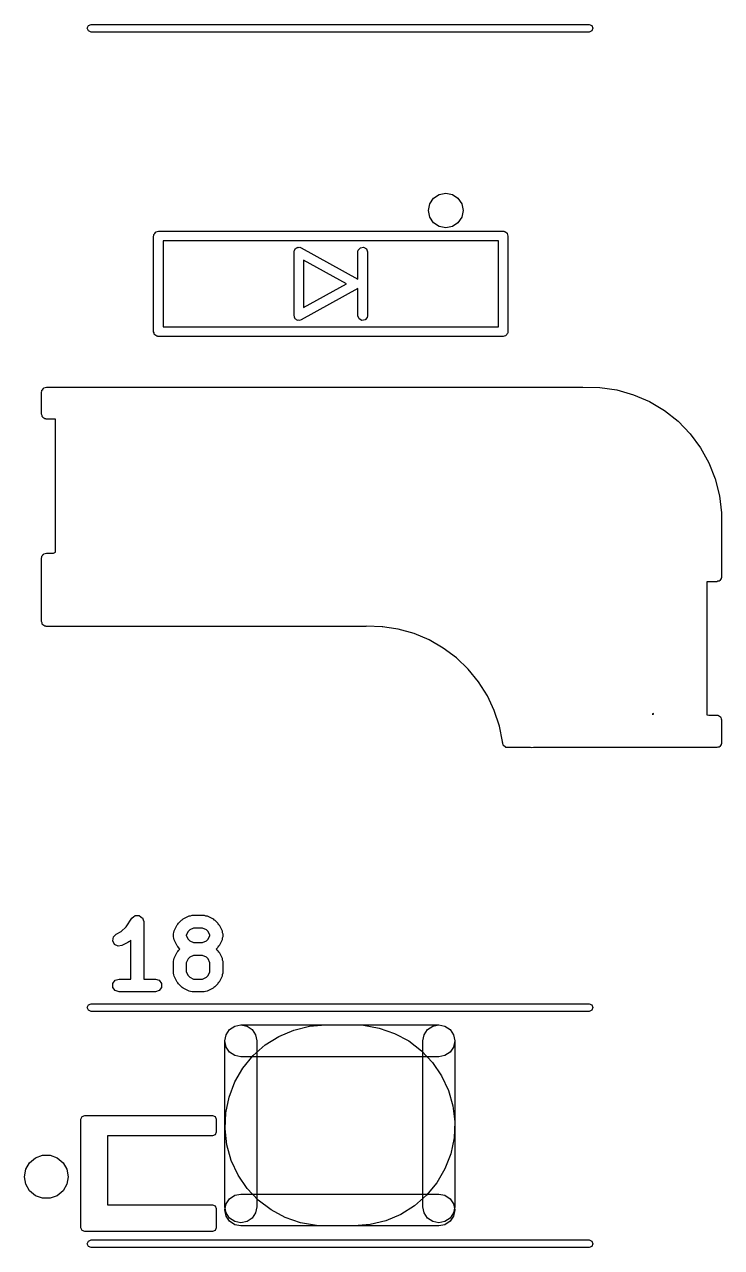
# Model space of a CAD drawing. Extents: x 66 to 223, y -169 to -36.
# Drawn here: x 171.12 to 182.04, y -114.17 to -94.99 of the extents above; entities that cross this region are included whole.
import ezdxf

# ---------------------------------------------------------------- set-up
doc = ezdxf.new("R2010")
doc.units = 0
doc.layers.add('BLACK', color=7, linetype='CONTINUOUS')

msp = doc.modelspace()

# ---------------------------------------------------------------- linework, layer by layer
at = {"layer": 'BLACK', "linetype": 'CONTINUOUS'}
for p, q in [((172.101, -95.0547), (172.119, -95.0123)), ((172.119, -95.0971), (172.101, -95.0547)), ((172.119, -95.0123), (172.161, -94.9947)), ((172.161, -94.9947), (179.961, -94.9947)), ((179.961, -94.9947), (180.003, -95.0123)), ((180.003, -95.0123), (180.021, -95.0547)), ((180.021, -95.0547), (180.003, -95.0971)), ((172.161, -95.1147), (172.119, -95.0971)), ((179.961, -95.1147), (172.161, -95.1147)), ((180.003, -95.0971), (179.961, -95.1147)), ((177.465, -97.8063), (177.524, -97.718)), ((177.524, -97.718), (177.612, -97.659)), ((177.612, -97.659), (177.716, -97.6383)), ((177.716, -97.6383), (177.82, -97.659)), ((177.82, -97.659), (177.908, -97.718)), ((177.908, -97.718), (177.967, -97.8063)), ((177.444, -97.9104), (177.465, -97.8063)), ((177.465, -98.0145), (177.444, -97.9104)), ((177.967, -97.8063), (177.988, -97.9104)), ((177.988, -97.9104), (177.967, -98.0145)), ((177.524, -98.1028), (177.465, -98.0145)), ((177.612, -98.1618), (177.524, -98.1028)), ((177.908, -98.1028), (177.82, -98.1618)), ((177.967, -98.0145), (177.908, -98.1028)), ((173.141, -98.3104), (173.143, -98.3007)), ((173.141, -99.8104), (173.141, -98.3104)), ((173.142, -98.2974), (173.144, -98.2945)), ((173.143, -98.3007), (173.142, -98.2974)), ((173.144, -98.2945), (173.146, -98.2847)), ((173.146, -98.2847), (173.158, -98.2698)), ((173.158, -98.2698), (173.168, -98.2529)), ((173.168, -98.2529), (173.174, -98.2506)), ((173.174, -98.2506), (173.178, -98.2454)), ((173.178, -98.2454), (173.198, -98.2421)), ((173.198, -98.2421), (173.216, -98.2354)), ((173.216, -98.2354), (178.616, -98.2354)), ((177.716, -98.1825), (177.612, -98.1618)), ((177.82, -98.1618), (177.716, -98.1825)), ((178.616, -98.2354), (178.626, -98.2371)), ((178.626, -98.2371), (178.629, -98.2365)), ((178.629, -98.2365), (178.632, -98.2382)), ((178.632, -98.2382), (178.642, -98.2399)), ((178.642, -98.2399), (178.657, -98.2524)), ((178.657, -98.2524), (178.673, -98.2622)), ((178.673, -98.2622), (178.676, -98.2685)), ((178.676, -98.2685), (178.681, -98.2729)), ((178.681, -98.2729), (178.684, -98.2921)), ((178.684, -98.2921), (178.691, -98.3104)), ((178.691, -98.3104), (178.691, -99.8104)), ((173.291, -98.3854), (173.291, -99.7354)), ((178.541, -98.3854), (173.291, -98.3854)), ((175.341, -98.5604), (175.346, -98.5347)), ((175.346, -98.5347), (175.354, -98.5251)), ((175.354, -98.5251), (175.358, -98.5131)), ((175.358, -98.5131), (175.37, -98.506)), ((175.37, -98.506), (175.379, -98.4954)), ((175.379, -98.4954), (175.391, -98.4933)), ((175.391, -98.4933), (175.402, -98.4868)), ((175.402, -98.4868), (175.415, -98.4889)), ((175.415, -98.4889), (175.429, -98.4865)), ((175.429, -98.4865), (175.44, -98.4929)), ((175.44, -98.4929), (175.452, -98.4948)), ((175.452, -98.4948), (176.341, -98.9885)), ((176.341, -98.5604), (176.346, -98.5347)), ((176.346, -98.5347), (176.379, -98.4954)), ((176.379, -98.4954), (176.429, -98.4865)), ((176.429, -98.4865), (176.473, -98.5122)), ((176.473, -98.5122), (176.491, -98.5604)), ((178.541, -99.7354), (178.541, -98.3854)), ((175.341, -99.5604), (175.341, -98.5604)), ((176.162, -99.0604), (175.491, -98.6879)), ((175.491, -98.6879), (175.491, -99.4329)), ((176.341, -98.9885), (176.341, -98.5604)), ((176.491, -98.5604), (176.491, -99.5604)), ((175.491, -99.4329), (176.162, -99.0604)), ((176.341, -99.1323), (175.452, -99.626)), ((176.341, -99.5604), (176.341, -99.1323)), ((175.345, -99.5723), (175.341, -99.5604)), ((175.345, -99.5849), (175.345, -99.5723)), ((175.354, -99.5956), (175.345, -99.5849)), ((175.359, -99.6086), (175.354, -99.5956)), ((175.369, -99.6149), (175.359, -99.6086)), ((175.377, -99.6247), (175.369, -99.6149)), ((175.391, -99.6273), (175.377, -99.6247)), ((175.403, -99.6343), (175.391, -99.6273)), ((175.415, -99.6321), (175.403, -99.6343)), ((175.428, -99.6345), (175.415, -99.6321)), ((175.452, -99.626), (175.428, -99.6345)), ((176.359, -99.6086), (176.341, -99.5604)), ((176.403, -99.6343), (176.359, -99.6086)), ((176.453, -99.6254), (176.403, -99.6343)), ((176.486, -99.5861), (176.453, -99.6254)), ((176.491, -99.5604), (176.486, -99.5861)), ((173.148, -99.8287), (173.141, -99.8104)), ((173.151, -99.8479), (173.148, -99.8287)), ((173.156, -99.8522), (173.151, -99.8479)), ((173.159, -99.8586), (173.156, -99.8522)), ((173.175, -99.8684), (173.159, -99.8586)), ((173.19, -99.8809), (173.175, -99.8684)), ((173.291, -99.7354), (178.541, -99.7354)), ((178.653, -99.8754), (178.634, -99.8787)), ((178.658, -99.8702), (178.653, -99.8754)), ((178.664, -99.8679), (178.658, -99.8702)), ((178.674, -99.851), (178.664, -99.8679)), ((178.686, -99.8361), (178.674, -99.851)), ((178.688, -99.8263), (178.686, -99.8361)), ((178.69, -99.8234), (178.688, -99.8263)), ((178.691, -99.8104), (178.689, -99.8201)), ((178.689, -99.8201), (178.69, -99.8234)), ((173.2, -99.8826), (173.19, -99.8809)), ((173.203, -99.8843), (173.2, -99.8826)), ((173.206, -99.8837), (173.203, -99.8843)), ((173.216, -99.8854), (173.206, -99.8837)), ((178.616, -99.8854), (173.216, -99.8854)), ((178.634, -99.8787), (178.616, -99.8854)), ((171.386, -100.755), (171.388, -100.745)), ((171.386, -101.105), (171.386, -100.755)), ((171.387, -100.742), (171.389, -100.739)), ((171.388, -100.745), (171.387, -100.742)), ((171.389, -100.739), (171.391, -100.729)), ((171.391, -100.729), (171.403, -100.714)), ((171.403, -100.714), (171.413, -100.698)), ((171.413, -100.698), (171.419, -100.695)), ((171.419, -100.695), (171.423, -100.69)), ((171.423, -100.69), (171.443, -100.687)), ((171.443, -100.687), (171.461, -100.68)), ((171.461, -100.68), (179.861, -100.68)), ((179.861, -100.68), (179.862, -100.68)), ((179.862, -100.68), (180.129, -100.684)), ((180.129, -100.684), (180.398, -100.724)), ((180.398, -100.724), (180.659, -100.798)), ((180.659, -100.798), (180.909, -100.906)), ((180.909, -100.906), (181.142, -101.046)), ((171.393, -101.123), (171.386, -101.105)), ((171.396, -101.142), (171.393, -101.123)), ((171.401, -101.147), (171.396, -101.142)), ((171.404, -101.153), (171.401, -101.147)), ((171.42, -101.163), (171.404, -101.153)), ((171.435, -101.175), (171.42, -101.163)), ((171.445, -101.177), (171.435, -101.175)), ((171.448, -101.179), (171.445, -101.177)), ((171.451, -101.178), (171.448, -101.179)), ((171.461, -101.18), (171.451, -101.178)), ((171.606, -101.18), (171.461, -101.18)), ((171.606, -103.265), (171.606, -101.18)), ((181.142, -101.046), (181.355, -101.214)), ((181.355, -101.214), (181.544, -101.41)), ((181.544, -101.41), (181.706, -101.628)), ((181.706, -101.628), (181.838, -101.865)), ((181.838, -101.865), (181.938, -102.118)), ((181.938, -102.118), (182.005, -102.381)), ((182.005, -102.381), (182.036, -102.651)), ((182.036, -102.651), (182.035, -102.653)), ((182.035, -102.653), (182.036, -102.655)), ((182.036, -102.655), (182.036, -103.655)), ((171.391, -103.329), (171.403, -103.314)), ((171.403, -103.314), (171.413, -103.298)), ((171.413, -103.298), (171.419, -103.295)), ((171.419, -103.295), (171.423, -103.29)), ((171.423, -103.29), (171.443, -103.287)), ((171.443, -103.287), (171.461, -103.28)), ((171.461, -103.28), (171.575, -103.28)), ((171.575, -103.28), (171.606, -103.265)), ((171.386, -103.355), (171.388, -103.345)), ((171.386, -104.355), (171.386, -103.355)), ((171.387, -103.342), (171.389, -103.339)), ((171.388, -103.345), (171.387, -103.342)), ((171.389, -103.339), (171.391, -103.329)), ((182.019, -103.696), (182.009, -103.712)), ((182.031, -103.681), (182.019, -103.696)), ((182.033, -103.671), (182.031, -103.681)), ((182.035, -103.668), (182.033, -103.671)), ((182.036, -103.655), (182.034, -103.665)), ((182.034, -103.665), (182.035, -103.668)), ((181.961, -103.73), (181.806, -103.73)), ((181.806, -103.73), (181.806, -105.814)), ((181.979, -103.723), (181.961, -103.73)), ((181.998, -103.72), (181.979, -103.723)), ((182.003, -103.715), (181.998, -103.72)), ((182.009, -103.712), (182.003, -103.715)), ((171.393, -104.373), (171.386, -104.355)), ((171.396, -104.392), (171.393, -104.373)), ((171.401, -104.397), (171.396, -104.392)), ((171.404, -104.403), (171.401, -104.397)), ((171.42, -104.413), (171.404, -104.403)), ((171.435, -104.425), (171.42, -104.413)), ((171.445, -104.427), (171.435, -104.425)), ((171.448, -104.429), (171.445, -104.427)), ((171.451, -104.428), (171.448, -104.429)), ((171.461, -104.43), (171.451, -104.428)), ((176.461, -104.43), (171.461, -104.43)), ((176.462, -104.43), (176.461, -104.43)), ((176.463, -104.43), (176.462, -104.43)), ((176.473, -104.426), (176.463, -104.43)), ((176.719, -104.434), (176.473, -104.426)), ((176.723, -104.434), (176.719, -104.434)), ((176.729, -104.437), (176.723, -104.434)), ((176.792, -104.445), (176.729, -104.437)), ((176.973, -104.473), (176.792, -104.445)), ((177.22, -104.543), (176.973, -104.473)), ((177.456, -104.642), (177.22, -104.543)), ((177.678, -104.77), (177.456, -104.642)), ((177.884, -104.923), (177.678, -104.77)), ((178.069, -105.1), (177.884, -104.923)), ((178.231, -105.299), (178.069, -105.1)), ((178.368, -105.516), (178.231, -105.299)), ((178.477, -105.748), (178.368, -105.516)), ((178.557, -105.992), (178.477, -105.748)), ((180.968, -105.797), (180.952, -105.805)), ((180.952, -105.805), (180.969, -105.805)), ((180.969, -105.805), (180.968, -105.797)), ((181.806, -105.814), (181.836, -105.82)), ((181.836, -105.82), (181.961, -105.82)), ((181.961, -105.82), (181.971, -105.822)), ((178.605, -106.233), (178.557, -105.992)), ((181.971, -105.822), (181.974, -105.821)), ((181.974, -105.821), (181.977, -105.823)), ((181.977, -105.823), (181.987, -105.825)), ((181.987, -105.825), (182.002, -105.837)), ((182.002, -105.837), (182.018, -105.847)), ((182.018, -105.847), (182.021, -105.853)), ((182.021, -105.853), (182.026, -105.858)), ((182.026, -105.858), (182.029, -105.877)), ((182.029, -105.877), (182.036, -105.895)), ((182.036, -105.895), (182.036, -106.255)), ((178.603, -106.244), (178.605, -106.233)), ((178.61, -106.258), (178.603, -106.244)), ((178.616, -106.292), (178.61, -106.258)), ((178.655, -106.325), (178.616, -106.292)), ((178.681, -106.33), (178.655, -106.325)), ((179.045, -106.33), (178.681, -106.33)), ((179.064, -106.333), (179.045, -106.33)), ((179.093, -106.33), (179.064, -106.333)), ((181.961, -106.33), (179.093, -106.33)), ((181.979, -106.323), (181.961, -106.33)), ((181.998, -106.32), (181.979, -106.323)), ((182.003, -106.315), (181.998, -106.32)), ((182.009, -106.312), (182.003, -106.315)), ((182.019, -106.296), (182.009, -106.312)), ((182.031, -106.281), (182.019, -106.296)), ((182.033, -106.271), (182.031, -106.281)), ((182.035, -106.268), (182.033, -106.271)), ((182.036, -106.255), (182.034, -106.265)), ((182.034, -106.265), (182.035, -106.268)), ((172.712, -109.136), (172.802, -109.002)), ((172.802, -109.002), (172.803, -109)), ((172.803, -109), (172.804, -108.998)), ((172.804, -108.998), (172.827, -108.981)), ((172.827, -108.981), (172.85, -108.963)), ((172.85, -108.963), (172.852, -108.963)), ((172.852, -108.963), (172.854, -108.962)), ((172.854, -108.962), (172.883, -108.962)), ((172.883, -108.962), (172.912, -108.961)), ((172.912, -108.961), (172.914, -108.962)), ((172.914, -108.962), (172.916, -108.962)), ((172.916, -108.962), (172.939, -108.979)), ((172.939, -108.979), (172.963, -108.995)), ((172.963, -108.995), (172.964, -108.997)), ((172.964, -108.997), (172.966, -108.998)), ((172.966, -108.998), (172.975, -109.026)), ((172.975, -109.026), (172.985, -109.053)), ((172.985, -109.053), (172.984, -109.055)), ((172.984, -109.055), (172.985, -109.057)), ((172.985, -109.057), (172.985, -109.957)), ((173.528, -109.082), (173.576, -109.034)), ((173.576, -109.034), (173.59, -109.027)), ((173.59, -109.027), (173.602, -109.015)), ((173.602, -109.015), (173.697, -108.968)), ((173.697, -108.968), (173.72, -108.964)), ((173.72, -108.964), (173.742, -108.957)), ((173.742, -108.957), (173.932, -108.957)), ((173.932, -108.957), (173.954, -108.964)), ((173.954, -108.964), (173.977, -108.968)), ((173.977, -108.968), (174.072, -109.015)), ((174.072, -109.015), (174.084, -109.027)), ((174.084, -109.027), (174.098, -109.034)), ((174.098, -109.034), (174.146, -109.082)), ((172.51, -109.297), (172.554, -109.253)), ((172.554, -109.253), (172.635, -109.213)), ((172.635, -109.213), (172.712, -109.136)), ((173.451, -109.248), (173.459, -109.226)), ((173.451, -109.295), (173.451, -109.248)), ((173.459, -109.226), (173.462, -109.203)), ((173.462, -109.203), (173.51, -109.108)), ((173.51, -109.108), (173.521, -109.096)), ((173.521, -109.096), (173.528, -109.082)), ((173.681, -109.212), (173.651, -109.271)), ((173.706, -109.187), (173.681, -109.212)), ((173.766, -109.157), (173.706, -109.187)), ((173.909, -109.157), (173.766, -109.157)), ((173.968, -109.187), (173.909, -109.157)), ((173.993, -109.212), (173.968, -109.187)), ((174.023, -109.271), (173.993, -109.212)), ((174.146, -109.082), (174.153, -109.096)), ((174.153, -109.096), (174.165, -109.108)), ((174.165, -109.108), (174.212, -109.203)), ((174.212, -109.203), (174.216, -109.226)), ((174.216, -109.226), (174.223, -109.248)), ((174.223, -109.248), (174.223, -109.295)), ((172.5, -109.358), (172.51, -109.297)), ((172.528, -109.413), (172.5, -109.358)), ((172.583, -109.441), (172.528, -109.413)), ((172.644, -109.432), (172.583, -109.441)), ((172.739, -109.385), (172.644, -109.432)), ((172.751, -109.373), (172.739, -109.385)), ((172.765, -109.366), (172.751, -109.373)), ((172.785, -109.346), (172.765, -109.366)), ((172.785, -109.957), (172.785, -109.346)), ((173.459, -109.317), (173.451, -109.295)), ((173.462, -109.34), (173.459, -109.317)), ((173.51, -109.435), (173.462, -109.34)), ((173.521, -109.447), (173.51, -109.435)), ((173.528, -109.461), (173.521, -109.447)), ((173.553, -109.486), (173.528, -109.461)), ((173.651, -109.271), (173.651, -109.272)), ((173.651, -109.272), (173.681, -109.331)), ((173.681, -109.331), (173.706, -109.356)), ((173.706, -109.356), (173.766, -109.386)), ((173.766, -109.386), (173.909, -109.386)), ((173.909, -109.386), (173.968, -109.356)), ((173.968, -109.356), (173.993, -109.331)), ((173.993, -109.331), (174.023, -109.272)), ((174.023, -109.272), (174.023, -109.271)), ((174.146, -109.461), (174.121, -109.486)), ((174.153, -109.447), (174.146, -109.461)), ((174.165, -109.435), (174.153, -109.447)), ((174.212, -109.34), (174.165, -109.435)), ((174.216, -109.317), (174.212, -109.34)), ((174.223, -109.295), (174.216, -109.317)), ((173.451, -109.676), (173.459, -109.654)), ((173.459, -109.654), (173.462, -109.631)), ((173.462, -109.631), (173.51, -109.536)), ((173.51, -109.536), (173.521, -109.525)), ((173.521, -109.525), (173.528, -109.51)), ((173.528, -109.51), (173.553, -109.486)), ((173.681, -109.64), (173.651, -109.7)), ((173.706, -109.615), (173.681, -109.64)), ((173.766, -109.586), (173.706, -109.615)), ((173.909, -109.586), (173.766, -109.586)), ((173.968, -109.615), (173.909, -109.586)), ((173.993, -109.64), (173.968, -109.615)), ((174.023, -109.7), (173.993, -109.64)), ((174.121, -109.486), (174.146, -109.51)), ((174.146, -109.51), (174.153, -109.525)), ((174.153, -109.525), (174.165, -109.536)), ((174.165, -109.536), (174.212, -109.631)), ((174.212, -109.631), (174.216, -109.654)), ((174.216, -109.654), (174.223, -109.676)), ((173.451, -109.867), (173.451, -109.676)), ((173.651, -109.7), (173.651, -109.843)), ((173.651, -109.843), (173.681, -109.903)), ((173.993, -109.903), (174.023, -109.843)), ((174.023, -109.843), (174.023, -109.7)), ((174.223, -109.676), (174.223, -109.867)), ((172.504, -110.026), (172.54, -109.976)), ((172.504, -110.088), (172.504, -110.026)), ((172.54, -109.976), (172.599, -109.957)), ((172.599, -109.957), (172.785, -109.957)), ((172.985, -109.957), (173.17, -109.957)), ((173.17, -109.957), (173.229, -109.976)), ((173.229, -109.976), (173.266, -110.026)), ((173.266, -110.026), (173.266, -110.088)), ((173.459, -109.889), (173.451, -109.867)), ((173.462, -109.911), (173.459, -109.889)), ((173.51, -110.007), (173.462, -109.911)), ((173.521, -110.018), (173.51, -110.007)), ((173.528, -110.033), (173.521, -110.018)), ((173.576, -110.08), (173.528, -110.033)), ((173.681, -109.903), (173.706, -109.927)), ((173.706, -109.927), (173.766, -109.957)), ((173.766, -109.957), (173.909, -109.957)), ((173.909, -109.957), (173.968, -109.927)), ((173.968, -109.927), (173.993, -109.903)), ((174.146, -110.033), (174.098, -110.08)), ((174.153, -110.018), (174.146, -110.033)), ((174.165, -110.007), (174.153, -110.018)), ((174.212, -109.911), (174.165, -110.007)), ((174.216, -109.889), (174.212, -109.911)), ((174.223, -109.867), (174.216, -109.889)), ((172.54, -110.138), (172.504, -110.088)), ((172.599, -110.157), (172.54, -110.138)), ((173.17, -110.157), (172.599, -110.157)), ((173.229, -110.138), (173.17, -110.157)), ((173.266, -110.088), (173.229, -110.138)), ((173.59, -110.088), (173.576, -110.08)), ((173.602, -110.099), (173.59, -110.088)), ((173.697, -110.147), (173.602, -110.099)), ((173.72, -110.15), (173.697, -110.147)), ((173.742, -110.157), (173.72, -110.15)), ((173.932, -110.157), (173.742, -110.157)), ((173.954, -110.15), (173.932, -110.157)), ((173.977, -110.147), (173.954, -110.15)), ((174.072, -110.099), (173.977, -110.147)), ((174.084, -110.088), (174.072, -110.099)), ((174.098, -110.08), (174.084, -110.088)), ((172.101, -110.405), (172.119, -110.363)), ((172.119, -110.447), (172.101, -110.405)), ((172.119, -110.363), (172.161, -110.345)), ((172.161, -110.345), (179.961, -110.345)), ((179.961, -110.345), (180.003, -110.363)), ((180.003, -110.363), (180.021, -110.405)), ((180.021, -110.405), (180.003, -110.447)), ((172.161, -110.465), (172.119, -110.447)), ((179.961, -110.465), (172.161, -110.465)), ((180.003, -110.447), (179.961, -110.465)), ((174.277, -110.83), (174.331, -110.749)), ((174.277, -110.83), (174.331, -110.749)), ((174.277, -110.83), (174.331, -110.749)), ((174.277, -110.83), (174.331, -110.749)), ((174.331, -110.749), (174.412, -110.695)), ((174.331, -110.749), (174.412, -110.695)), ((174.331, -110.749), (174.412, -110.695)), ((174.331, -110.749), (174.412, -110.695)), ((174.412, -110.695), (174.508, -110.676)), ((174.412, -110.695), (174.508, -110.676)), ((174.412, -110.695), (174.508, -110.676)), ((174.412, -110.695), (174.508, -110.676)), ((174.508, -110.676), (177.608, -110.676)), ((174.508, -110.676), (174.604, -110.695)), ((174.508, -110.676), (177.608, -110.676)), ((174.508, -110.676), (174.604, -110.695)), ((174.604, -110.695), (174.685, -110.749)), ((174.604, -110.695), (174.685, -110.749)), ((174.685, -110.749), (174.739, -110.83)), ((174.685, -110.749), (174.739, -110.83)), ((175.103, -110.855), (175.336, -110.757)), ((175.103, -110.855), (175.336, -110.757)), ((175.103, -110.855), (175.336, -110.757)), ((175.103, -110.855), (175.336, -110.757)), ((175.336, -110.757), (175.581, -110.696)), ((175.336, -110.757), (175.581, -110.696)), ((175.336, -110.757), (175.581, -110.696)), ((175.336, -110.757), (175.581, -110.696)), ((175.581, -110.696), (175.833, -110.676)), ((175.581, -110.696), (175.833, -110.676)), ((175.581, -110.696), (175.833, -110.676)), ((175.581, -110.696), (175.833, -110.676)), ((175.833, -110.676), (176.283, -110.676)), ((175.833, -110.676), (176.283, -110.676)), ((175.833, -110.676), (176.283, -110.676)), ((175.833, -110.676), (176.283, -110.676)), ((176.283, -110.676), (176.426, -110.682)), ((176.283, -110.676), (176.426, -110.682)), ((176.283, -110.676), (176.426, -110.682)), ((176.283, -110.676), (176.426, -110.682)), ((176.426, -110.682), (176.675, -110.725)), ((176.426, -110.682), (176.675, -110.725)), ((176.426, -110.682), (176.675, -110.725)), ((176.426, -110.682), (176.675, -110.725)), ((176.675, -110.725), (176.914, -110.808)), ((176.675, -110.725), (176.914, -110.808)), ((176.675, -110.725), (176.914, -110.808)), ((176.675, -110.725), (176.914, -110.808)), ((177.377, -110.83), (177.431, -110.749)), ((177.377, -110.83), (177.431, -110.749)), ((177.431, -110.749), (177.512, -110.695)), ((177.431, -110.749), (177.512, -110.695)), ((177.512, -110.695), (177.608, -110.676)), ((177.512, -110.695), (177.608, -110.676)), ((177.608, -110.676), (177.704, -110.695)), ((177.608, -110.676), (177.704, -110.695)), ((177.608, -110.676), (177.704, -110.695)), ((177.608, -110.676), (177.704, -110.695)), ((177.704, -110.695), (177.785, -110.749)), ((177.704, -110.695), (177.785, -110.749)), ((177.704, -110.695), (177.785, -110.749)), ((177.704, -110.695), (177.785, -110.749)), ((177.785, -110.749), (177.839, -110.83)), ((177.785, -110.749), (177.839, -110.83)), ((177.785, -110.749), (177.839, -110.83)), ((177.785, -110.749), (177.839, -110.83)), ((174.258, -110.926), (174.277, -110.83)), ((174.258, -110.926), (174.277, -110.83)), ((174.258, -110.926), (174.277, -110.83)), ((174.258, -110.926), (174.277, -110.83)), ((174.277, -111.022), (174.258, -110.926)), ((174.258, -113.526), (174.258, -110.926)), ((174.277, -111.022), (174.258, -110.926)), ((174.258, -113.526), (174.258, -110.926)), ((174.7, -111.157), (174.89, -110.99)), ((174.7, -111.157), (174.89, -110.99)), ((174.7, -111.157), (174.89, -110.99)), ((174.7, -111.157), (174.89, -110.99)), ((174.739, -110.83), (174.758, -110.926)), ((174.739, -110.83), (174.758, -110.926)), ((174.758, -110.926), (174.758, -113.526)), ((174.758, -110.926), (174.758, -113.526)), ((174.89, -110.99), (175.103, -110.855)), ((174.89, -110.99), (175.103, -110.855)), ((174.89, -110.99), (175.103, -110.855)), ((174.89, -110.99), (175.103, -110.855)), ((176.914, -110.808), (177.136, -110.927)), ((176.914, -110.808), (177.136, -110.927)), ((176.914, -110.808), (177.136, -110.927)), ((176.914, -110.808), (177.136, -110.927)), ((177.136, -110.927), (177.337, -111.081)), ((177.136, -110.927), (177.337, -111.081)), ((177.136, -110.927), (177.337, -111.081)), ((177.136, -110.927), (177.337, -111.081)), ((177.358, -110.926), (177.377, -110.83)), ((177.358, -110.926), (177.377, -110.83)), ((177.358, -113.526), (177.358, -110.926)), ((177.358, -113.526), (177.358, -110.926)), ((177.839, -110.83), (177.858, -110.926)), ((177.839, -110.83), (177.858, -110.926)), ((177.839, -110.83), (177.858, -110.926)), ((177.839, -110.83), (177.858, -110.926)), ((177.858, -110.926), (177.839, -111.022)), ((177.858, -110.926), (177.839, -111.022)), ((177.858, -110.926), (177.858, -113.526)), ((177.858, -110.926), (177.858, -113.526)), ((174.331, -111.103), (174.277, -111.022)), ((174.331, -111.103), (174.277, -111.022)), ((174.412, -111.157), (174.331, -111.103)), ((174.412, -111.157), (174.331, -111.103)), ((174.508, -111.176), (174.412, -111.157)), ((174.508, -111.176), (174.412, -111.157)), ((177.608, -111.176), (174.508, -111.176)), ((177.608, -111.176), (174.508, -111.176)), ((174.54, -111.352), (174.7, -111.157)), ((174.54, -111.352), (174.7, -111.157)), ((174.54, -111.352), (174.7, -111.157)), ((174.54, -111.352), (174.7, -111.157)), ((177.337, -111.081), (177.51, -111.264)), ((177.337, -111.081), (177.51, -111.264)), ((177.337, -111.081), (177.51, -111.264)), ((177.337, -111.081), (177.51, -111.264)), ((177.704, -111.157), (177.608, -111.176)), ((177.704, -111.157), (177.608, -111.176)), ((177.785, -111.103), (177.704, -111.157)), ((177.785, -111.103), (177.704, -111.157)), ((177.839, -111.022), (177.785, -111.103)), ((177.839, -111.022), (177.785, -111.103)), ((174.413, -111.57), (174.54, -111.352)), ((174.413, -111.57), (174.54, -111.352)), ((174.413, -111.57), (174.54, -111.352)), ((174.413, -111.57), (174.54, -111.352)), ((177.51, -111.264), (177.652, -111.473)), ((177.51, -111.264), (177.652, -111.473)), ((177.51, -111.264), (177.652, -111.473)), ((177.51, -111.264), (177.652, -111.473)), ((174.322, -111.806), (174.413, -111.57)), ((174.322, -111.806), (174.413, -111.57)), ((174.322, -111.806), (174.413, -111.57)), ((174.322, -111.806), (174.413, -111.57)), ((177.652, -111.473), (177.759, -111.702)), ((177.652, -111.473), (177.759, -111.702)), ((177.652, -111.473), (177.759, -111.702)), ((177.652, -111.473), (177.759, -111.702)), ((177.759, -111.702), (177.828, -111.945)), ((177.759, -111.702), (177.828, -111.945)), ((177.759, -111.702), (177.828, -111.945)), ((177.759, -111.702), (177.828, -111.945)), ((174.27, -112.054), (174.322, -111.806)), ((174.27, -112.054), (174.322, -111.806)), ((174.27, -112.054), (174.322, -111.806)), ((174.27, -112.054), (174.322, -111.806)), ((177.828, -111.945), (177.857, -112.196)), ((177.828, -111.945), (177.857, -112.196)), ((177.828, -111.945), (177.857, -112.196)), ((177.828, -111.945), (177.857, -112.196)), ((172.001, -112.155), (172.019, -112.113)), ((172.019, -112.113), (172.061, -112.095)), ((172.061, -112.095), (174.061, -112.095)), ((174.061, -112.095), (174.103, -112.113)), ((174.103, -112.113), (174.121, -112.155)), ((174.259, -112.306), (174.27, -112.054)), ((174.259, -112.306), (174.27, -112.054)), ((174.259, -112.306), (174.27, -112.054)), ((174.259, -112.306), (174.27, -112.054)), ((172.001, -113.855), (172.001, -112.155)), ((174.121, -112.155), (174.121, -112.355)), ((174.288, -112.557), (174.259, -112.306)), ((174.288, -112.557), (174.259, -112.306)), ((174.288, -112.557), (174.259, -112.306)), ((174.288, -112.557), (174.259, -112.306)), ((177.857, -112.196), (177.846, -112.448)), ((177.857, -112.196), (177.846, -112.448)), ((177.857, -112.196), (177.846, -112.448)), ((177.857, -112.196), (177.846, -112.448)), ((174.061, -112.415), (172.421, -112.415)), ((172.421, -112.415), (172.421, -113.495)), ((174.103, -112.397), (174.061, -112.415)), ((174.121, -112.355), (174.103, -112.397)), ((177.846, -112.448), (177.794, -112.696)), ((177.846, -112.448), (177.794, -112.696)), ((177.846, -112.448), (177.794, -112.696)), ((177.846, -112.448), (177.794, -112.696)), ((171.29, -112.758), (171.401, -112.717)), ((171.401, -112.717), (171.521, -112.717)), ((171.521, -112.717), (171.632, -112.758)), ((174.357, -112.8), (174.288, -112.557)), ((174.357, -112.8), (174.288, -112.557)), ((174.357, -112.8), (174.288, -112.557)), ((174.357, -112.8), (174.288, -112.557)), ((177.794, -112.696), (177.703, -112.932)), ((177.794, -112.696), (177.703, -112.932)), ((177.794, -112.696), (177.703, -112.932)), ((177.794, -112.696), (177.703, -112.932)), ((171.139, -112.938), (171.198, -112.835)), ((171.198, -112.835), (171.29, -112.758)), ((171.632, -112.758), (171.724, -112.835)), ((171.724, -112.835), (171.783, -112.938)), ((174.464, -113.029), (174.357, -112.8)), ((174.464, -113.029), (174.357, -112.8)), ((174.464, -113.029), (174.357, -112.8)), ((174.464, -113.029), (174.357, -112.8)), ((171.118, -113.055), (171.139, -112.938)), ((171.139, -113.172), (171.118, -113.055)), ((171.783, -112.938), (171.804, -113.055)), ((171.804, -113.055), (171.783, -113.172)), ((174.606, -113.238), (174.464, -113.029)), ((174.606, -113.238), (174.464, -113.029)), ((174.606, -113.238), (174.464, -113.029)), ((174.606, -113.238), (174.464, -113.029)), ((177.703, -112.932), (177.576, -113.15)), ((177.703, -112.932), (177.576, -113.15)), ((177.703, -112.932), (177.576, -113.15)), ((177.703, -112.932), (177.576, -113.15)), ((171.198, -113.275), (171.139, -113.172)), ((171.29, -113.352), (171.198, -113.275)), ((171.724, -113.275), (171.632, -113.352)), ((171.783, -113.172), (171.724, -113.275)), ((174.779, -113.421), (174.606, -113.238)), ((174.779, -113.421), (174.606, -113.238)), ((174.779, -113.421), (174.606, -113.238)), ((174.779, -113.421), (174.606, -113.238)), ((177.576, -113.15), (177.416, -113.345)), ((177.576, -113.15), (177.416, -113.345)), ((177.576, -113.15), (177.416, -113.345)), ((177.576, -113.15), (177.416, -113.345)), ((171.401, -113.393), (171.29, -113.352)), ((171.521, -113.393), (171.401, -113.393)), ((171.632, -113.352), (171.521, -113.393)), ((174.258, -113.576), (174.277, -113.48)), ((174.258, -113.576), (174.277, -113.48)), ((174.277, -113.48), (174.331, -113.399)), ((174.277, -113.48), (174.331, -113.399)), ((174.331, -113.399), (174.412, -113.345)), ((174.331, -113.399), (174.412, -113.345)), ((174.412, -113.345), (174.508, -113.326)), ((174.412, -113.345), (174.508, -113.326)), ((174.508, -113.326), (177.608, -113.326)), ((174.508, -113.326), (177.608, -113.326)), ((174.98, -113.575), (174.779, -113.421)), ((174.98, -113.575), (174.779, -113.421)), ((174.98, -113.575), (174.779, -113.421)), ((174.98, -113.575), (174.779, -113.421)), ((177.416, -113.345), (177.226, -113.512)), ((177.416, -113.345), (177.226, -113.512)), ((177.416, -113.345), (177.226, -113.512)), ((177.416, -113.345), (177.226, -113.512)), ((177.608, -113.326), (177.704, -113.345)), ((177.608, -113.326), (177.704, -113.345)), ((177.704, -113.345), (177.785, -113.399)), ((177.704, -113.345), (177.785, -113.399)), ((177.785, -113.399), (177.839, -113.48)), ((177.785, -113.399), (177.839, -113.48)), ((177.839, -113.48), (177.858, -113.576)), ((177.839, -113.48), (177.858, -113.576)), ((172.421, -113.495), (174.061, -113.495)), ((174.061, -113.495), (174.103, -113.513)), ((174.103, -113.513), (174.121, -113.555)), ((174.121, -113.555), (174.121, -113.855)), ((174.277, -113.622), (174.258, -113.526)), ((174.277, -113.622), (174.258, -113.526)), ((174.277, -113.672), (174.258, -113.576)), ((174.277, -113.672), (174.258, -113.576)), ((174.331, -113.703), (174.277, -113.622)), ((174.331, -113.703), (174.277, -113.622)), ((174.331, -113.753), (174.277, -113.672)), ((174.331, -113.753), (174.277, -113.672)), ((174.739, -113.622), (174.685, -113.703)), ((174.739, -113.622), (174.685, -113.703)), ((174.758, -113.526), (174.739, -113.622)), ((174.758, -113.526), (174.739, -113.622)), ((175.202, -113.694), (174.98, -113.575)), ((175.202, -113.694), (174.98, -113.575)), ((175.202, -113.694), (174.98, -113.575)), ((175.202, -113.694), (174.98, -113.575)), ((177.013, -113.647), (176.78, -113.745)), ((177.013, -113.647), (176.78, -113.745)), ((177.013, -113.647), (176.78, -113.745)), ((177.013, -113.647), (176.78, -113.745)), ((177.226, -113.512), (177.013, -113.647)), ((177.226, -113.512), (177.013, -113.647)), ((177.226, -113.512), (177.013, -113.647)), ((177.226, -113.512), (177.013, -113.647)), ((177.377, -113.622), (177.358, -113.526)), ((177.377, -113.622), (177.358, -113.526)), ((177.431, -113.703), (177.377, -113.622)), ((177.431, -113.703), (177.377, -113.622)), ((177.839, -113.622), (177.785, -113.703)), ((177.839, -113.622), (177.785, -113.703)), ((177.839, -113.672), (177.785, -113.753)), ((177.839, -113.672), (177.785, -113.753)), ((177.858, -113.526), (177.839, -113.622)), ((177.858, -113.526), (177.839, -113.622)), ((177.858, -113.576), (177.839, -113.672)), ((177.858, -113.576), (177.839, -113.672)), ((172.019, -113.897), (172.001, -113.855)), ((174.121, -113.855), (174.103, -113.897)), ((174.412, -113.757), (174.331, -113.703)), ((174.412, -113.757), (174.331, -113.703)), ((174.412, -113.807), (174.331, -113.753)), ((174.412, -113.807), (174.331, -113.753)), ((174.508, -113.776), (174.412, -113.757)), ((174.508, -113.776), (174.412, -113.757)), ((174.508, -113.826), (174.412, -113.807)), ((174.508, -113.826), (174.412, -113.807)), ((174.604, -113.757), (174.508, -113.776)), ((174.604, -113.757), (174.508, -113.776)), ((177.608, -113.826), (174.508, -113.826)), ((177.608, -113.826), (174.508, -113.826)), ((174.685, -113.703), (174.604, -113.757)), ((174.685, -113.703), (174.604, -113.757)), ((175.441, -113.777), (175.202, -113.694)), ((175.441, -113.777), (175.202, -113.694)), ((175.441, -113.777), (175.202, -113.694)), ((175.441, -113.777), (175.202, -113.694)), ((175.69, -113.82), (175.441, -113.777)), ((175.69, -113.82), (175.441, -113.777)), ((175.69, -113.82), (175.441, -113.777)), ((175.69, -113.82), (175.441, -113.777)), ((175.833, -113.826), (175.69, -113.82)), ((175.833, -113.826), (175.69, -113.82)), ((175.833, -113.826), (175.69, -113.82)), ((175.833, -113.826), (175.69, -113.82)), ((176.283, -113.826), (175.833, -113.826)), ((176.283, -113.826), (175.833, -113.826)), ((176.283, -113.826), (175.833, -113.826)), ((176.283, -113.826), (175.833, -113.826)), ((176.535, -113.806), (176.283, -113.826)), ((176.535, -113.806), (176.283, -113.826)), ((176.535, -113.806), (176.283, -113.826)), ((176.535, -113.806), (176.283, -113.826)), ((176.78, -113.745), (176.535, -113.806)), ((176.78, -113.745), (176.535, -113.806)), ((176.78, -113.745), (176.535, -113.806)), ((176.78, -113.745), (176.535, -113.806)), ((177.512, -113.757), (177.431, -113.703)), ((177.512, -113.757), (177.431, -113.703)), ((177.608, -113.776), (177.512, -113.757)), ((177.608, -113.776), (177.512, -113.757)), ((177.704, -113.757), (177.608, -113.776)), ((177.704, -113.757), (177.608, -113.776)), ((177.704, -113.807), (177.608, -113.826)), ((177.704, -113.807), (177.608, -113.826)), ((177.785, -113.703), (177.704, -113.757)), ((177.785, -113.703), (177.704, -113.757)), ((177.785, -113.753), (177.704, -113.807)), ((177.785, -113.753), (177.704, -113.807)), ((172.061, -113.915), (172.019, -113.897)), ((174.061, -113.915), (172.061, -113.915)), ((172.101, -114.105), (172.119, -114.063)), ((172.119, -114.063), (172.161, -114.045)), ((172.161, -114.045), (179.961, -114.045)), ((174.103, -113.897), (174.061, -113.915)), ((179.961, -114.045), (180.003, -114.063)), ((180.003, -114.063), (180.021, -114.105)), ((172.119, -114.147), (172.101, -114.105)), ((172.161, -114.165), (172.119, -114.147)), ((179.961, -114.165), (172.161, -114.165)), ((180.003, -114.147), (179.961, -114.165)), ((180.021, -114.105), (180.003, -114.147))]:
    msp.add_line(p, q, dxfattribs=at)

doc.saveas('drawing.dxf')
